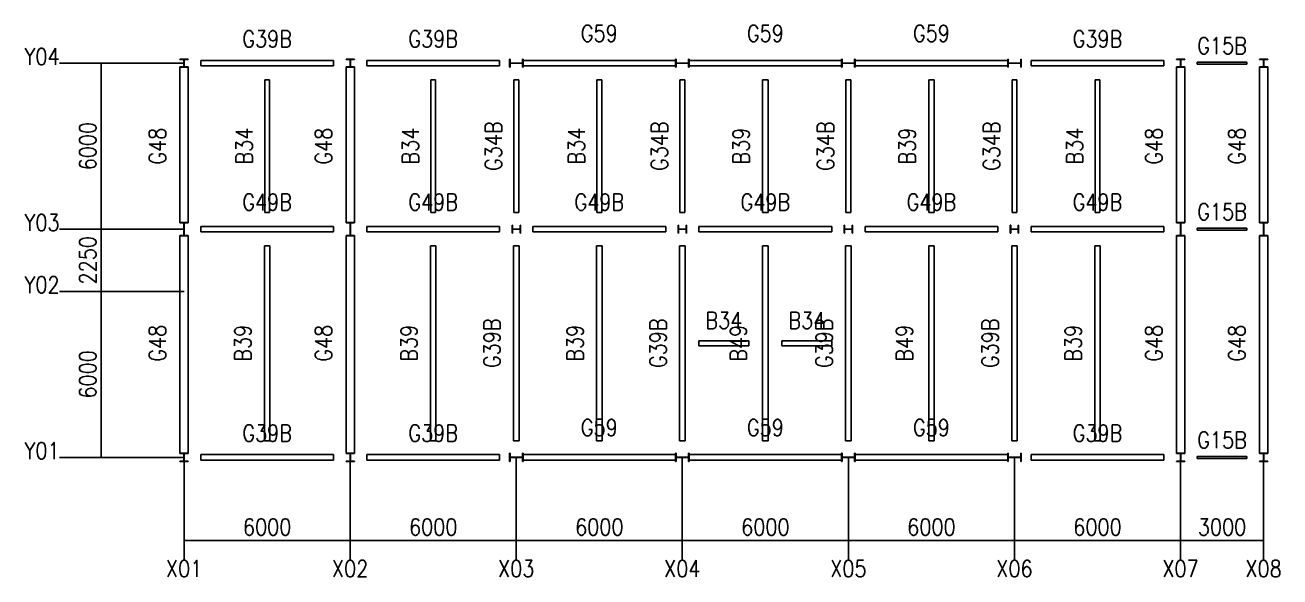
# Model space of a CAD drawing. Extents: x -230746 to 324000, y -671400 to 84185.
# Drawn here: x -230746 to -185410, y -162151 to -142205 of the extents above; entities that cross this region are included whole.
import ezdxf
from ezdxf.enums import TextEntityAlignment as Align

# ---------------------------------------------------------------- set-up
doc = ezdxf.new("R2010")
doc.units = 0
doc.header["$MEASUREMENT"] = 0
for name, color, linetype in [('_1-7_GRID', 7, 'CONTINUOUS'), ('_1-8_DIM', 7, 'CONTINUOUS'), ('_4-6_CS-M', 7, 'CONTINUOUS'), ('_5-6_GS-M', 7, 'CONTINUOUS'), ('_5-A_G-TX', 7, 'CONTINUOUS'), ('_7-6_BS-M', 7, 'CONTINUOUS'), ('_7-A_B-TX', 7, 'CONTINUOUS')]:
    doc.layers.add(name, color=color, linetype=linetype)
doc.styles.add('DRACAD', font='txt', dxfattribs={"width": 0.85, "bigfont": 'extfont2'})

msp = doc.modelspace()

# ---------------------------------------------------------------- linework, layer by layer
at = {"layer": '_1-7_GRID'}
for p, q in [((-228000.00001, -157830.56301), (-228000.00001, -143580.56301)), ((-228000.00001, -143580.56301), (-225000.00001, -143580.56301)), ((-228000.00001, -149580.56301), (-225000.00001, -149580.56301)), ((-228000.00001, -151830.56301), (-225000.00001, -151830.56301)), ((-225000.00001, -157830.56301), (-228000.00001, -157830.56301)), ((-225000.00001, -157830.56301), (-225000.00001, -160830.56301)), ((-219000.00001, -160830.56301), (-219000.00001, -157830.56301)), ((-213000.00001, -160830.56301), (-213000.00001, -157830.56301)), ((-207000.00001, -160830.56301), (-207000.00001, -157830.56301)), ((-201000.00001, -160830.56301), (-201000.00001, -157830.56301)), ((-195000.00001, -160830.56301), (-195000.00001, -157830.56301)), ((-189000.00001, -160830.56301), (-189000.00001, -157830.56301)), ((-186000.00001, -160830.56301), (-186000.00001, -157830.56301)), ((-225000.00001, -160830.56301), (-186000.00001, -160830.56301))]:
    msp.add_line(p, q, dxfattribs=at)
at = {"layer": '_1-8_DIM'}
for p, q in [((-225000.00001, -143580.56301), (-229500.00001, -143580.56301)), ((-225000.00001, -149580.56301), (-229500.00001, -149580.56301)), ((-225000.00001, -151830.56301), (-229500.00001, -151830.56301)), ((-225000.00001, -157830.56301), (-229500.00001, -157830.56301)), ((-225000.00001, -157830.56301), (-225000.00001, -161550.56301)), ((-219000.00001, -157830.56301), (-219000.00001, -161550.56301)), ((-213000.00001, -157830.56301), (-213000.00001, -161550.56301)), ((-207000.00001, -157830.56301), (-207000.00001, -161550.56301)), ((-201000.00001, -157830.56301), (-201000.00001, -161550.56301)), ((-195000.00001, -157830.56301), (-195000.00001, -161550.56301)), ((-189000.00001, -157830.56301), (-189000.00001, -161550.56301)), ((-186000.00001, -157830.56301), (-186000.00001, -161550.56301))]:
    msp.add_line(p, q, dxfattribs=at)
at = {"layer": '_4-6_CS-M'}
for p, q in [((-224850.00001, -143430.56301), (-225150.00001, -143430.56301)), ((-225150.00001, -143430.56301), (-225150.00001, -143445.56301)), ((-225150.00001, -143445.56301), (-225018.00001, -143445.56301)), ((-225018.00001, -143445.56301), (-225011.50001, -143447.30468)), ((-225011.50001, -143713.82134), (-225018.00001, -143715.56301)), ((-225011.50001, -143447.30468), (-225006.74168, -143452.06301)), ((-225006.74168, -143709.06301), (-225011.50001, -143713.82134)), ((-225006.74168, -143452.06301), (-225005.00001, -143458.56301)), ((-225005.00001, -143702.56301), (-225006.74168, -143709.06301)), ((-225005.00001, -143458.56301), (-225005.00001, -143702.56301)), ((-224995.00001, -143458.56301), (-224993.25834, -143452.06301)), ((-224995.00001, -143702.56301), (-224995.00001, -143458.56301)), ((-224993.25834, -143709.06301), (-224995.00001, -143702.56301)), ((-224993.25834, -143452.06301), (-224988.50001, -143447.30468)), ((-224988.50001, -143713.82134), (-224993.25834, -143709.06301)), ((-224988.50001, -143447.30468), (-224982.00001, -143445.56301)), ((-224982.00001, -143715.56301), (-224988.50001, -143713.82134)), ((-224982.00001, -143445.56301), (-224850.00001, -143445.56301)), ((-224850.00001, -143445.56301), (-224850.00001, -143430.56301)), ((-218850.00001, -143430.56301), (-219150.00001, -143430.56301)), ((-219150.00001, -143430.56301), (-219150.00001, -143445.56301)), ((-219150.00001, -143445.56301), (-219018.00001, -143445.56301)), ((-219018.00001, -143445.56301), (-219011.50001, -143447.30468)), ((-219011.50001, -143713.82134), (-219018.00001, -143715.56301)), ((-219011.50001, -143447.30468), (-219006.74168, -143452.06301)), ((-219006.74168, -143709.06301), (-219011.50001, -143713.82134)), ((-219006.74168, -143452.06301), (-219005.00001, -143458.56301)), ((-219005.00001, -143702.56301), (-219006.74168, -143709.06301)), ((-219005.00001, -143458.56301), (-219005.00001, -143702.56301)), ((-218995.00001, -143458.56301), (-218993.25834, -143452.06301)), ((-218995.00001, -143702.56301), (-218995.00001, -143458.56301)), ((-218993.25834, -143709.06301), (-218995.00001, -143702.56301)), ((-218993.25834, -143452.06301), (-218988.50001, -143447.30468)), ((-218988.50001, -143713.82134), (-218993.25834, -143709.06301)), ((-218988.50001, -143447.30468), (-218982.00001, -143445.56301)), ((-218982.00001, -143715.56301), (-218988.50001, -143713.82134)), ((-218982.00001, -143445.56301), (-218850.00001, -143445.56301)), ((-218850.00001, -143445.56301), (-218850.00001, -143430.56301)), ((-213226.00001, -143430.56301), (-213244.00001, -143430.56301)), ((-213244.00001, -143430.56301), (-213244.00001, -143730.56301)), ((-213226.00001, -143562.06301), (-213226.00001, -143430.56301)), ((-213224.25834, -143568.56301), (-213226.00001, -143562.06301)), ((-213226.00001, -143599.06301), (-213224.25834, -143592.56301)), ((-213226.00001, -143730.56301), (-213226.00001, -143599.06301)), ((-213219.50001, -143573.32134), (-213224.25834, -143568.56301)), ((-213224.25834, -143592.56301), (-213219.50001, -143587.80468)), ((-213213.00001, -143575.06301), (-213219.50001, -143573.32134)), ((-213219.50001, -143587.80468), (-213213.00001, -143586.06301)), ((-212787.00001, -143575.06301), (-213213.00001, -143575.06301)), ((-213213.00001, -143586.06301), (-212787.00001, -143586.06301)), ((-212780.50001, -143573.32134), (-212787.00001, -143575.06301)), ((-212787.00001, -143586.06301), (-212780.50001, -143587.80468)), ((-212775.74168, -143568.56301), (-212780.50001, -143573.32134)), ((-212780.50001, -143587.80468), (-212775.74168, -143592.56301)), ((-212774.00001, -143562.06301), (-212775.74168, -143568.56301)), ((-212775.74168, -143592.56301), (-212774.00001, -143599.06301)), ((-212756.00001, -143430.56301), (-212774.00001, -143430.56301)), ((-212774.00001, -143430.56301), (-212774.00001, -143562.06301)), ((-212774.00001, -143599.06301), (-212774.00001, -143730.56301)), ((-212756.00001, -143730.56301), (-212756.00001, -143430.56301)), ((-207226.00001, -143430.56301), (-207244.00001, -143430.56301)), ((-207244.00001, -143430.56301), (-207244.00001, -143730.56301)), ((-207226.00001, -143562.06301), (-207226.00001, -143430.56301)), ((-207224.25834, -143568.56301), (-207226.00001, -143562.06301)), ((-207226.00001, -143599.06301), (-207224.25834, -143592.56301)), ((-207226.00001, -143730.56301), (-207226.00001, -143599.06301)), ((-207219.50001, -143573.32134), (-207224.25834, -143568.56301)), ((-207224.25834, -143592.56301), (-207219.50001, -143587.80468)), ((-207213.00001, -143575.06301), (-207219.50001, -143573.32134)), ((-207219.50001, -143587.80468), (-207213.00001, -143586.06301)), ((-206787.00001, -143575.06301), (-207213.00001, -143575.06301)), ((-207213.00001, -143586.06301), (-206787.00001, -143586.06301)), ((-206780.50001, -143573.32134), (-206787.00001, -143575.06301)), ((-206787.00001, -143586.06301), (-206780.50001, -143587.80468)), ((-206775.74168, -143568.56301), (-206780.50001, -143573.32134)), ((-206780.50001, -143587.80468), (-206775.74168, -143592.56301)), ((-206774.00001, -143562.06301), (-206775.74168, -143568.56301)), ((-206775.74168, -143592.56301), (-206774.00001, -143599.06301)), ((-206756.00001, -143430.56301), (-206774.00001, -143430.56301)), ((-206774.00001, -143430.56301), (-206774.00001, -143562.06301)), ((-206774.00001, -143599.06301), (-206774.00001, -143730.56301)), ((-206756.00001, -143730.56301), (-206756.00001, -143430.56301)), ((-201226.00001, -143430.56301), (-201244.00001, -143430.56301)), ((-201244.00001, -143430.56301), (-201244.00001, -143730.56301)), ((-201226.00001, -143562.06301), (-201226.00001, -143430.56301)), ((-201224.25834, -143568.56301), (-201226.00001, -143562.06301)), ((-201226.00001, -143599.06301), (-201224.25834, -143592.56301)), ((-201226.00001, -143730.56301), (-201226.00001, -143599.06301)), ((-201219.50001, -143573.32134), (-201224.25834, -143568.56301)), ((-201224.25834, -143592.56301), (-201219.50001, -143587.80468)), ((-201213.00001, -143575.06301), (-201219.50001, -143573.32134)), ((-201219.50001, -143587.80468), (-201213.00001, -143586.06301)), ((-200787.00001, -143575.06301), (-201213.00001, -143575.06301)), ((-201213.00001, -143586.06301), (-200787.00001, -143586.06301)), ((-200780.50001, -143573.32134), (-200787.00001, -143575.06301)), ((-200787.00001, -143586.06301), (-200780.50001, -143587.80468)), ((-200775.74168, -143568.56301), (-200780.50001, -143573.32134)), ((-200780.50001, -143587.80468), (-200775.74168, -143592.56301)), ((-200774.00001, -143562.06301), (-200775.74168, -143568.56301)), ((-200775.74168, -143592.56301), (-200774.00001, -143599.06301)), ((-200756.00001, -143430.56301), (-200774.00001, -143430.56301)), ((-200774.00001, -143430.56301), (-200774.00001, -143562.06301)), ((-200774.00001, -143599.06301), (-200774.00001, -143730.56301)), ((-200756.00001, -143730.56301), (-200756.00001, -143430.56301)), ((-195226.00001, -143430.56301), (-195244.00001, -143430.56301)), ((-195244.00001, -143430.56301), (-195244.00001, -143730.56301)), ((-195226.00001, -143562.06301), (-195226.00001, -143430.56301)), ((-195224.25834, -143568.56301), (-195226.00001, -143562.06301)), ((-195226.00001, -143599.06301), (-195224.25834, -143592.56301)), ((-195226.00001, -143730.56301), (-195226.00001, -143599.06301)), ((-195219.50001, -143573.32134), (-195224.25834, -143568.56301)), ((-195224.25834, -143592.56301), (-195219.50001, -143587.80468)), ((-195213.00001, -143575.06301), (-195219.50001, -143573.32134)), ((-195219.50001, -143587.80468), (-195213.00001, -143586.06301)), ((-194787.00001, -143575.06301), (-195213.00001, -143575.06301)), ((-195213.00001, -143586.06301), (-194787.00001, -143586.06301)), ((-194780.50001, -143573.32134), (-194787.00001, -143575.06301)), ((-194787.00001, -143586.06301), (-194780.50001, -143587.80468)), ((-194775.74168, -143568.56301), (-194780.50001, -143573.32134)), ((-194780.50001, -143587.80468), (-194775.74168, -143592.56301)), ((-194774.00001, -143562.06301), (-194775.74168, -143568.56301)), ((-194775.74168, -143592.56301), (-194774.00001, -143599.06301)), ((-194756.00001, -143430.56301), (-194774.00001, -143430.56301)), ((-194774.00001, -143430.56301), (-194774.00001, -143562.06301)), ((-194774.00001, -143599.06301), (-194774.00001, -143730.56301)), ((-194756.00001, -143730.56301), (-194756.00001, -143430.56301)), ((-188850.00001, -143430.56301), (-189150.00001, -143430.56301)), ((-189150.00001, -143430.56301), (-189150.00001, -143445.56301)), ((-189150.00001, -143445.56301), (-189018.00001, -143445.56301)), ((-189018.00001, -143445.56301), (-189011.50001, -143447.30468)), ((-189011.50001, -143713.82134), (-189018.00001, -143715.56301)), ((-189011.50001, -143447.30468), (-189006.74168, -143452.06301)), ((-189006.74168, -143709.06301), (-189011.50001, -143713.82134)), ((-189006.74168, -143452.06301), (-189005.00001, -143458.56301)), ((-189005.00001, -143702.56301), (-189006.74168, -143709.06301)), ((-189005.00001, -143458.56301), (-189005.00001, -143702.56301)), ((-188995.00001, -143458.56301), (-188993.25834, -143452.06301)), ((-188995.00001, -143702.56301), (-188995.00001, -143458.56301)), ((-188993.25834, -143709.06301), (-188995.00001, -143702.56301)), ((-188993.25834, -143452.06301), (-188988.50001, -143447.30468)), ((-188988.50001, -143713.82134), (-188993.25834, -143709.06301)), ((-188988.50001, -143447.30468), (-188982.00001, -143445.56301)), ((-188982.00001, -143715.56301), (-188988.50001, -143713.82134)), ((-188982.00001, -143445.56301), (-188850.00001, -143445.56301)), ((-188850.00001, -143445.56301), (-188850.00001, -143430.56301)), ((-185850.00001, -143430.56301), (-186150.00001, -143430.56301)), ((-186150.00001, -143430.56301), (-186150.00001, -143445.56301)), ((-186150.00001, -143445.56301), (-186018.00001, -143445.56301)), ((-186018.00001, -143445.56301), (-186011.50001, -143447.30468)), ((-186011.50001, -143713.82134), (-186018.00001, -143715.56301)), ((-186011.50001, -143447.30468), (-186006.74168, -143452.06301)), ((-186006.74168, -143709.06301), (-186011.50001, -143713.82134)), ((-186006.74168, -143452.06301), (-186005.00001, -143458.56301)), ((-186005.00001, -143702.56301), (-186006.74168, -143709.06301)), ((-186005.00001, -143458.56301), (-186005.00001, -143702.56301)), ((-185995.00001, -143458.56301), (-185993.25834, -143452.06301)), ((-185995.00001, -143702.56301), (-185995.00001, -143458.56301)), ((-185993.25834, -143709.06301), (-185995.00001, -143702.56301)), ((-185993.25834, -143452.06301), (-185988.50001, -143447.30468)), ((-185988.50001, -143713.82134), (-185993.25834, -143709.06301)), ((-185988.50001, -143447.30468), (-185982.00001, -143445.56301)), ((-185982.00001, -143715.56301), (-185988.50001, -143713.82134)), ((-185982.00001, -143445.56301), (-185850.00001, -143445.56301)), ((-185850.00001, -143445.56301), (-185850.00001, -143430.56301)), ((-225018.00001, -143715.56301), (-225150.00001, -143715.56301)), ((-225150.00001, -143715.56301), (-225150.00001, -143730.56301)), ((-225150.00001, -143730.56301), (-224850.00001, -143730.56301)), ((-224850.00001, -143715.56301), (-224982.00001, -143715.56301)), ((-224850.00001, -143730.56301), (-224850.00001, -143715.56301)), ((-219018.00001, -143715.56301), (-219150.00001, -143715.56301)), ((-219150.00001, -143715.56301), (-219150.00001, -143730.56301)), ((-219150.00001, -143730.56301), (-218850.00001, -143730.56301)), ((-218850.00001, -143715.56301), (-218982.00001, -143715.56301)), ((-218850.00001, -143730.56301), (-218850.00001, -143715.56301)), ((-213244.00001, -143730.56301), (-213226.00001, -143730.56301)), ((-212774.00001, -143730.56301), (-212756.00001, -143730.56301)), ((-207244.00001, -143730.56301), (-207226.00001, -143730.56301)), ((-206774.00001, -143730.56301), (-206756.00001, -143730.56301)), ((-201244.00001, -143730.56301), (-201226.00001, -143730.56301)), ((-200774.00001, -143730.56301), (-200756.00001, -143730.56301)), ((-195244.00001, -143730.56301), (-195226.00001, -143730.56301)), ((-194774.00001, -143730.56301), (-194756.00001, -143730.56301)), ((-189018.00001, -143715.56301), (-189150.00001, -143715.56301)), ((-189150.00001, -143715.56301), (-189150.00001, -143730.56301)), ((-189150.00001, -143730.56301), (-188850.00001, -143730.56301)), ((-188850.00001, -143715.56301), (-188982.00001, -143715.56301)), ((-188850.00001, -143730.56301), (-188850.00001, -143715.56301)), ((-186018.00001, -143715.56301), (-186150.00001, -143715.56301)), ((-186150.00001, -143715.56301), (-186150.00001, -143730.56301)), ((-186150.00001, -143730.56301), (-185850.00001, -143730.56301)), ((-185850.00001, -143715.56301), (-185982.00001, -143715.56301)), ((-185850.00001, -143730.56301), (-185850.00001, -143715.56301)), ((-224850.00001, -149336.56301), (-225150.00001, -149336.56301)), ((-225150.00001, -149336.56301), (-225150.00001, -149354.56301)), ((-225150.00001, -149354.56301), (-225018.50001, -149354.56301)), ((-225018.50001, -149354.56301), (-225012.00001, -149356.30468)), ((-225012.00001, -149356.30468), (-225007.24168, -149361.06301)), ((-225007.24168, -149361.06301), (-225005.50001, -149367.56301)), ((-225005.50001, -149367.56301), (-225005.50001, -149793.56301)), ((-224994.50001, -149367.56301), (-224992.75834, -149361.06301)), ((-224994.50001, -149793.56301), (-224994.50001, -149367.56301)), ((-224992.75834, -149361.06301), (-224988.00001, -149356.30468)), ((-224988.00001, -149356.30468), (-224981.50001, -149354.56301)), ((-224981.50001, -149354.56301), (-224850.00001, -149354.56301)), ((-224850.00001, -149354.56301), (-224850.00001, -149336.56301)), ((-218850.00001, -149336.56301), (-219150.00001, -149336.56301)), ((-219150.00001, -149336.56301), (-219150.00001, -149354.56301)), ((-219150.00001, -149354.56301), (-219018.50001, -149354.56301)), ((-219018.50001, -149354.56301), (-219012.00001, -149356.30468)), ((-219012.00001, -149356.30468), (-219007.24168, -149361.06301)), ((-219007.24168, -149361.06301), (-219005.50001, -149367.56301)), ((-219005.50001, -149367.56301), (-219005.50001, -149793.56301)), ((-218994.50001, -149367.56301), (-218992.75834, -149361.06301)), ((-218994.50001, -149793.56301), (-218994.50001, -149367.56301)), ((-218992.75834, -149361.06301), (-218988.00001, -149356.30468)), ((-218988.00001, -149356.30468), (-218981.50001, -149354.56301)), ((-218981.50001, -149354.56301), (-218850.00001, -149354.56301)), ((-218850.00001, -149354.56301), (-218850.00001, -149336.56301)), ((-213135.00001, -149430.56301), (-213150.00001, -149430.56301)), ((-213150.00001, -149430.56301), (-213150.00001, -149730.56301)), ((-213135.00001, -149562.56301), (-213135.00001, -149430.56301)), ((-213133.25834, -149569.06301), (-213135.00001, -149562.56301)), ((-213135.00001, -149598.56301), (-213133.25834, -149592.06301)), ((-213135.00001, -149730.56301), (-213135.00001, -149598.56301)), ((-213128.50001, -149573.82134), (-213133.25834, -149569.06301)), ((-213133.25834, -149592.06301), (-213128.50001, -149587.30468)), ((-213122.00001, -149575.56301), (-213128.50001, -149573.82134)), ((-213128.50001, -149587.30468), (-213122.00001, -149585.56301)), ((-212878.00001, -149575.56301), (-213122.00001, -149575.56301)), ((-213122.00001, -149585.56301), (-212878.00001, -149585.56301)), ((-212871.50001, -149573.82134), (-212878.00001, -149575.56301)), ((-212878.00001, -149585.56301), (-212871.50001, -149587.30468)), ((-212866.74168, -149569.06301), (-212871.50001, -149573.82134)), ((-212871.50001, -149587.30468), (-212866.74168, -149592.06301)), ((-212865.00001, -149562.56301), (-212866.74168, -149569.06301)), ((-212866.74168, -149592.06301), (-212865.00001, -149598.56301)), ((-212850.00001, -149430.56301), (-212865.00001, -149430.56301)), ((-212865.00001, -149430.56301), (-212865.00001, -149562.56301)), ((-212865.00001, -149598.56301), (-212865.00001, -149730.56301)), ((-212850.00001, -149730.56301), (-212850.00001, -149430.56301)), ((-207135.00001, -149430.56301), (-207150.00001, -149430.56301)), ((-207150.00001, -149430.56301), (-207150.00001, -149730.56301)), ((-207135.00001, -149562.56301), (-207135.00001, -149430.56301)), ((-207133.25834, -149569.06301), (-207135.00001, -149562.56301)), ((-207135.00001, -149598.56301), (-207133.25834, -149592.06301)), ((-207135.00001, -149730.56301), (-207135.00001, -149598.56301)), ((-207128.50001, -149573.82134), (-207133.25834, -149569.06301)), ((-207133.25834, -149592.06301), (-207128.50001, -149587.30468)), ((-207122.00001, -149575.56301), (-207128.50001, -149573.82134)), ((-207128.50001, -149587.30468), (-207122.00001, -149585.56301)), ((-206878.00001, -149575.56301), (-207122.00001, -149575.56301)), ((-207122.00001, -149585.56301), (-206878.00001, -149585.56301)), ((-206871.50001, -149573.82134), (-206878.00001, -149575.56301)), ((-206878.00001, -149585.56301), (-206871.50001, -149587.30468)), ((-206866.74168, -149569.06301), (-206871.50001, -149573.82134)), ((-206871.50001, -149587.30468), (-206866.74168, -149592.06301)), ((-206865.00001, -149562.56301), (-206866.74168, -149569.06301)), ((-206866.74168, -149592.06301), (-206865.00001, -149598.56301)), ((-206850.00001, -149430.56301), (-206865.00001, -149430.56301)), ((-206865.00001, -149430.56301), (-206865.00001, -149562.56301)), ((-206865.00001, -149598.56301), (-206865.00001, -149730.56301)), ((-206850.00001, -149730.56301), (-206850.00001, -149430.56301)), ((-201135.00001, -149430.56301), (-201150.00001, -149430.56301)), ((-201150.00001, -149430.56301), (-201150.00001, -149730.56301)), ((-201135.00001, -149562.56301), (-201135.00001, -149430.56301)), ((-201133.25834, -149569.06301), (-201135.00001, -149562.56301)), ((-201135.00001, -149598.56301), (-201133.25834, -149592.06301)), ((-201135.00001, -149730.56301), (-201135.00001, -149598.56301)), ((-201128.50001, -149573.82134), (-201133.25834, -149569.06301)), ((-201133.25834, -149592.06301), (-201128.50001, -149587.30468)), ((-201122.00001, -149575.56301), (-201128.50001, -149573.82134)), ((-201128.50001, -149587.30468), (-201122.00001, -149585.56301)), ((-200878.00001, -149575.56301), (-201122.00001, -149575.56301)), ((-201122.00001, -149585.56301), (-200878.00001, -149585.56301)), ((-200871.50001, -149573.82134), (-200878.00001, -149575.56301)), ((-200878.00001, -149585.56301), (-200871.50001, -149587.30468)), ((-200866.74168, -149569.06301), (-200871.50001, -149573.82134)), ((-200871.50001, -149587.30468), (-200866.74168, -149592.06301)), ((-200865.00001, -149562.56301), (-200866.74168, -149569.06301)), ((-200866.74168, -149592.06301), (-200865.00001, -149598.56301)), ((-200850.00001, -149430.56301), (-200865.00001, -149430.56301)), ((-200865.00001, -149430.56301), (-200865.00001, -149562.56301)), ((-200865.00001, -149598.56301), (-200865.00001, -149730.56301)), ((-200850.00001, -149730.56301), (-200850.00001, -149430.56301)), ((-195135.00001, -149430.56301), (-195150.00001, -149430.56301)), ((-195150.00001, -149430.56301), (-195150.00001, -149730.56301)), ((-195135.00001, -149562.56301), (-195135.00001, -149430.56301)), ((-195133.25834, -149569.06301), (-195135.00001, -149562.56301)), ((-195135.00001, -149598.56301), (-195133.25834, -149592.06301)), ((-195135.00001, -149730.56301), (-195135.00001, -149598.56301)), ((-195128.50001, -149573.82134), (-195133.25834, -149569.06301)), ((-195133.25834, -149592.06301), (-195128.50001, -149587.30468)), ((-195122.00001, -149575.56301), (-195128.50001, -149573.82134)), ((-195128.50001, -149587.30468), (-195122.00001, -149585.56301)), ((-194878.00001, -149575.56301), (-195122.00001, -149575.56301)), ((-195122.00001, -149585.56301), (-194878.00001, -149585.56301)), ((-194871.50001, -149573.82134), (-194878.00001, -149575.56301)), ((-194878.00001, -149585.56301), (-194871.50001, -149587.30468)), ((-194866.74168, -149569.06301), (-194871.50001, -149573.82134)), ((-194871.50001, -149587.30468), (-194866.74168, -149592.06301)), ((-194865.00001, -149562.56301), (-194866.74168, -149569.06301)), ((-194866.74168, -149592.06301), (-194865.00001, -149598.56301)), ((-194850.00001, -149430.56301), (-194865.00001, -149430.56301)), ((-194865.00001, -149430.56301), (-194865.00001, -149562.56301)), ((-194865.00001, -149598.56301), (-194865.00001, -149730.56301)), ((-194850.00001, -149730.56301), (-194850.00001, -149430.56301)), ((-188850.00001, -149336.56301), (-189150.00001, -149336.56301)), ((-189150.00001, -149336.56301), (-189150.00001, -149354.56301)), ((-189150.00001, -149354.56301), (-189018.50001, -149354.56301)), ((-189018.50001, -149354.56301), (-189012.00001, -149356.30468)), ((-189012.00001, -149356.30468), (-189007.24168, -149361.06301)), ((-189007.24168, -149361.06301), (-189005.50001, -149367.56301)), ((-189005.50001, -149367.56301), (-189005.50001, -149793.56301)), ((-188994.50001, -149367.56301), (-188992.75834, -149361.06301)), ((-188994.50001, -149793.56301), (-188994.50001, -149367.56301)), ((-188992.75834, -149361.06301), (-188988.00001, -149356.30468)), ((-188988.00001, -149356.30468), (-188981.50001, -149354.56301)), ((-188981.50001, -149354.56301), (-188850.00001, -149354.56301)), ((-188850.00001, -149354.56301), (-188850.00001, -149336.56301)), ((-185850.00001, -149336.56301), (-186150.00001, -149336.56301)), ((-186150.00001, -149336.56301), (-186150.00001, -149354.56301)), ((-186150.00001, -149354.56301), (-186018.50001, -149354.56301)), ((-186018.50001, -149354.56301), (-186012.00001, -149356.30468)), ((-186012.00001, -149356.30468), (-186007.24168, -149361.06301)), ((-186007.24168, -149361.06301), (-186005.50001, -149367.56301)), ((-186005.50001, -149367.56301), (-186005.50001, -149793.56301)), ((-185994.50001, -149367.56301), (-185992.75834, -149361.06301)), ((-185994.50001, -149793.56301), (-185994.50001, -149367.56301)), ((-185992.75834, -149361.06301), (-185988.00001, -149356.30468)), ((-185988.00001, -149356.30468), (-185981.50001, -149354.56301)), ((-185981.50001, -149354.56301), (-185850.00001, -149354.56301)), ((-185850.00001, -149354.56301), (-185850.00001, -149336.56301)), ((-225018.50001, -149806.56301), (-225150.00001, -149806.56301)), ((-225150.00001, -149806.56301), (-225150.00001, -149824.56301)), ((-225150.00001, -149824.56301), (-224850.00001, -149824.56301)), ((-225012.00001, -149804.82134), (-225018.50001, -149806.56301)), ((-225007.24168, -149800.06301), (-225012.00001, -149804.82134)), ((-225005.50001, -149793.56301), (-225007.24168, -149800.06301)), ((-224992.75834, -149800.06301), (-224994.50001, -149793.56301)), ((-224988.00001, -149804.82134), (-224992.75834, -149800.06301)), ((-224981.50001, -149806.56301), (-224988.00001, -149804.82134)), ((-224850.00001, -149806.56301), (-224981.50001, -149806.56301)), ((-224850.00001, -149824.56301), (-224850.00001, -149806.56301)), ((-219018.50001, -149806.56301), (-219150.00001, -149806.56301)), ((-219150.00001, -149806.56301), (-219150.00001, -149824.56301)), ((-219150.00001, -149824.56301), (-218850.00001, -149824.56301)), ((-219012.00001, -149804.82134), (-219018.50001, -149806.56301)), ((-219007.24168, -149800.06301), (-219012.00001, -149804.82134)), ((-219005.50001, -149793.56301), (-219007.24168, -149800.06301)), ((-218992.75834, -149800.06301), (-218994.50001, -149793.56301)), ((-218988.00001, -149804.82134), (-218992.75834, -149800.06301)), ((-218981.50001, -149806.56301), (-218988.00001, -149804.82134)), ((-218850.00001, -149806.56301), (-218981.50001, -149806.56301)), ((-218850.00001, -149824.56301), (-218850.00001, -149806.56301)), ((-213150.00001, -149730.56301), (-213135.00001, -149730.56301)), ((-212865.00001, -149730.56301), (-212850.00001, -149730.56301)), ((-207150.00001, -149730.56301), (-207135.00001, -149730.56301)), ((-206865.00001, -149730.56301), (-206850.00001, -149730.56301)), ((-201150.00001, -149730.56301), (-201135.00001, -149730.56301)), ((-200865.00001, -149730.56301), (-200850.00001, -149730.56301)), ((-195150.00001, -149730.56301), (-195135.00001, -149730.56301)), ((-194865.00001, -149730.56301), (-194850.00001, -149730.56301)), ((-189018.50001, -149806.56301), (-189150.00001, -149806.56301)), ((-189150.00001, -149806.56301), (-189150.00001, -149824.56301)), ((-189150.00001, -149824.56301), (-188850.00001, -149824.56301)), ((-189012.00001, -149804.82134), (-189018.50001, -149806.56301)), ((-189007.24168, -149800.06301), (-189012.00001, -149804.82134)), ((-189005.50001, -149793.56301), (-189007.24168, -149800.06301)), ((-188992.75834, -149800.06301), (-188994.50001, -149793.56301)), ((-188988.00001, -149804.82134), (-188992.75834, -149800.06301)), ((-188981.50001, -149806.56301), (-188988.00001, -149804.82134)), ((-188850.00001, -149806.56301), (-188981.50001, -149806.56301)), ((-188850.00001, -149824.56301), (-188850.00001, -149806.56301)), ((-186018.50001, -149806.56301), (-186150.00001, -149806.56301)), ((-186150.00001, -149806.56301), (-186150.00001, -149824.56301)), ((-186150.00001, -149824.56301), (-185850.00001, -149824.56301)), ((-186012.00001, -149804.82134), (-186018.50001, -149806.56301)), ((-186007.24168, -149800.06301), (-186012.00001, -149804.82134)), ((-186005.50001, -149793.56301), (-186007.24168, -149800.06301)), ((-185992.75834, -149800.06301), (-185994.50001, -149793.56301)), ((-185988.00001, -149804.82134), (-185992.75834, -149800.06301)), ((-185981.50001, -149806.56301), (-185988.00001, -149804.82134)), ((-185850.00001, -149806.56301), (-185981.50001, -149806.56301)), ((-185850.00001, -149824.56301), (-185850.00001, -149806.56301)), ((-224850.00001, -157680.56301), (-225150.00001, -157680.56301)), ((-225150.00001, -157680.56301), (-225150.00001, -157695.56301)), ((-225150.00001, -157695.56301), (-225018.00001, -157695.56301)), ((-225018.00001, -157695.56301), (-225011.50001, -157697.30468)), ((-225011.50001, -157697.30468), (-225006.74168, -157702.06301)), ((-225006.74168, -157702.06301), (-225005.00001, -157708.56301)), ((-225005.00001, -157708.56301), (-225005.00001, -157952.56301)), ((-224995.00001, -157708.56301), (-224993.25834, -157702.06301)), ((-224995.00001, -157952.56301), (-224995.00001, -157708.56301)), ((-224993.25834, -157702.06301), (-224988.50001, -157697.30468)), ((-224988.50001, -157697.30468), (-224982.00001, -157695.56301)), ((-224982.00001, -157695.56301), (-224850.00001, -157695.56301)), ((-224850.00001, -157695.56301), (-224850.00001, -157680.56301)), ((-218850.00001, -157680.56301), (-219150.00001, -157680.56301)), ((-219150.00001, -157680.56301), (-219150.00001, -157695.56301)), ((-219150.00001, -157695.56301), (-219018.00001, -157695.56301)), ((-219018.00001, -157695.56301), (-219011.50001, -157697.30468)), ((-219011.50001, -157697.30468), (-219006.74168, -157702.06301)), ((-219006.74168, -157702.06301), (-219005.00001, -157708.56301)), ((-219005.00001, -157708.56301), (-219005.00001, -157952.56301)), ((-218995.00001, -157708.56301), (-218993.25834, -157702.06301)), ((-218995.00001, -157952.56301), (-218995.00001, -157708.56301)), ((-218993.25834, -157702.06301), (-218988.50001, -157697.30468)), ((-218988.50001, -157697.30468), (-218982.00001, -157695.56301)), ((-218982.00001, -157695.56301), (-218850.00001, -157695.56301)), ((-218850.00001, -157695.56301), (-218850.00001, -157680.56301)), ((-213226.00001, -157680.56301), (-213244.00001, -157680.56301)), ((-213244.00001, -157680.56301), (-213244.00001, -157980.56301)), ((-213226.00001, -157812.06301), (-213226.00001, -157680.56301)), ((-212756.00001, -157680.56301), (-212774.00001, -157680.56301)), ((-212774.00001, -157680.56301), (-212774.00001, -157812.06301)), ((-212756.00001, -157980.56301), (-212756.00001, -157680.56301)), ((-207226.00001, -157680.56301), (-207244.00001, -157680.56301)), ((-207244.00001, -157680.56301), (-207244.00001, -157980.56301)), ((-207226.00001, -157812.06301), (-207226.00001, -157680.56301)), ((-206756.00001, -157680.56301), (-206774.00001, -157680.56301)), ((-206774.00001, -157680.56301), (-206774.00001, -157812.06301)), ((-206756.00001, -157980.56301), (-206756.00001, -157680.56301)), ((-201226.00001, -157680.56301), (-201244.00001, -157680.56301)), ((-201244.00001, -157680.56301), (-201244.00001, -157980.56301)), ((-201226.00001, -157812.06301), (-201226.00001, -157680.56301)), ((-200756.00001, -157680.56301), (-200774.00001, -157680.56301)), ((-200774.00001, -157680.56301), (-200774.00001, -157812.06301)), ((-200756.00001, -157980.56301), (-200756.00001, -157680.56301)), ((-195226.00001, -157680.56301), (-195244.00001, -157680.56301)), ((-195244.00001, -157680.56301), (-195244.00001, -157980.56301)), ((-195226.00001, -157812.06301), (-195226.00001, -157680.56301)), ((-194756.00001, -157680.56301), (-194774.00001, -157680.56301)), ((-194774.00001, -157680.56301), (-194774.00001, -157812.06301)), ((-194756.00001, -157980.56301), (-194756.00001, -157680.56301)), ((-188850.00001, -157680.56301), (-189150.00001, -157680.56301)), ((-189150.00001, -157680.56301), (-189150.00001, -157695.56301)), ((-189150.00001, -157695.56301), (-189018.00001, -157695.56301)), ((-189018.00001, -157695.56301), (-189011.50001, -157697.30468)), ((-189011.50001, -157697.30468), (-189006.74168, -157702.06301)), ((-189006.74168, -157702.06301), (-189005.00001, -157708.56301)), ((-189005.00001, -157708.56301), (-189005.00001, -157952.56301)), ((-188995.00001, -157708.56301), (-188993.25834, -157702.06301)), ((-188995.00001, -157952.56301), (-188995.00001, -157708.56301)), ((-188993.25834, -157702.06301), (-188988.50001, -157697.30468)), ((-188988.50001, -157697.30468), (-188982.00001, -157695.56301)), ((-188982.00001, -157695.56301), (-188850.00001, -157695.56301)), ((-188850.00001, -157695.56301), (-188850.00001, -157680.56301)), ((-185850.00001, -157680.56301), (-186150.00001, -157680.56301)), ((-186150.00001, -157680.56301), (-186150.00001, -157695.56301)), ((-186150.00001, -157695.56301), (-186018.00001, -157695.56301)), ((-186018.00001, -157695.56301), (-186011.50001, -157697.30468)), ((-186011.50001, -157697.30468), (-186006.74168, -157702.06301)), ((-186006.74168, -157702.06301), (-186005.00001, -157708.56301)), ((-186005.00001, -157708.56301), (-186005.00001, -157952.56301)), ((-185995.00001, -157708.56301), (-185993.25834, -157702.06301)), ((-185995.00001, -157952.56301), (-185995.00001, -157708.56301)), ((-185993.25834, -157702.06301), (-185988.50001, -157697.30468)), ((-185988.50001, -157697.30468), (-185982.00001, -157695.56301)), ((-185982.00001, -157695.56301), (-185850.00001, -157695.56301)), ((-185850.00001, -157695.56301), (-185850.00001, -157680.56301)), ((-225018.00001, -157965.56301), (-225150.00001, -157965.56301)), ((-225150.00001, -157965.56301), (-225150.00001, -157980.56301)), ((-225150.00001, -157980.56301), (-224850.00001, -157980.56301)), ((-225011.50001, -157963.82134), (-225018.00001, -157965.56301)), ((-225006.74168, -157959.06301), (-225011.50001, -157963.82134)), ((-225005.00001, -157952.56301), (-225006.74168, -157959.06301)), ((-224993.25834, -157959.06301), (-224995.00001, -157952.56301)), ((-224988.50001, -157963.82134), (-224993.25834, -157959.06301)), ((-224982.00001, -157965.56301), (-224988.50001, -157963.82134)), ((-224850.00001, -157965.56301), (-224982.00001, -157965.56301)), ((-224850.00001, -157980.56301), (-224850.00001, -157965.56301)), ((-219018.00001, -157965.56301), (-219150.00001, -157965.56301)), ((-219150.00001, -157965.56301), (-219150.00001, -157980.56301)), ((-219150.00001, -157980.56301), (-218850.00001, -157980.56301)), ((-219011.50001, -157963.82134), (-219018.00001, -157965.56301)), ((-219006.74168, -157959.06301), (-219011.50001, -157963.82134)), ((-219005.00001, -157952.56301), (-219006.74168, -157959.06301)), ((-218993.25834, -157959.06301), (-218995.00001, -157952.56301)), ((-218988.50001, -157963.82134), (-218993.25834, -157959.06301)), ((-218982.00001, -157965.56301), (-218988.50001, -157963.82134)), ((-218850.00001, -157965.56301), (-218982.00001, -157965.56301)), ((-218850.00001, -157980.56301), (-218850.00001, -157965.56301)), ((-213244.00001, -157980.56301), (-213226.00001, -157980.56301)), ((-213224.25834, -157818.56301), (-213226.00001, -157812.06301)), ((-213226.00001, -157849.06301), (-213224.25834, -157842.56301)), ((-213226.00001, -157980.56301), (-213226.00001, -157849.06301)), ((-213219.50001, -157823.32134), (-213224.25834, -157818.56301)), ((-213224.25834, -157842.56301), (-213219.50001, -157837.80468)), ((-213213.00001, -157825.06301), (-213219.50001, -157823.32134)), ((-213219.50001, -157837.80468), (-213213.00001, -157836.06301)), ((-212787.00001, -157825.06301), (-213213.00001, -157825.06301)), ((-213213.00001, -157836.06301), (-212787.00001, -157836.06301)), ((-212780.50001, -157823.32134), (-212787.00001, -157825.06301)), ((-212787.00001, -157836.06301), (-212780.50001, -157837.80468)), ((-212775.74168, -157818.56301), (-212780.50001, -157823.32134)), ((-212780.50001, -157837.80468), (-212775.74168, -157842.56301)), ((-212774.00001, -157812.06301), (-212775.74168, -157818.56301)), ((-212775.74168, -157842.56301), (-212774.00001, -157849.06301)), ((-212774.00001, -157849.06301), (-212774.00001, -157980.56301)), ((-212774.00001, -157980.56301), (-212756.00001, -157980.56301)), ((-207244.00001, -157980.56301), (-207226.00001, -157980.56301)), ((-207224.25834, -157818.56301), (-207226.00001, -157812.06301)), ((-207226.00001, -157849.06301), (-207224.25834, -157842.56301)), ((-207226.00001, -157980.56301), (-207226.00001, -157849.06301)), ((-207219.50001, -157823.32134), (-207224.25834, -157818.56301)), ((-207224.25834, -157842.56301), (-207219.50001, -157837.80468)), ((-207213.00001, -157825.06301), (-207219.50001, -157823.32134)), ((-207219.50001, -157837.80468), (-207213.00001, -157836.06301)), ((-206787.00001, -157825.06301), (-207213.00001, -157825.06301)), ((-207213.00001, -157836.06301), (-206787.00001, -157836.06301)), ((-206780.50001, -157823.32134), (-206787.00001, -157825.06301)), ((-206787.00001, -157836.06301), (-206780.50001, -157837.80468)), ((-206775.74168, -157818.56301), (-206780.50001, -157823.32134)), ((-206780.50001, -157837.80468), (-206775.74168, -157842.56301)), ((-206774.00001, -157812.06301), (-206775.74168, -157818.56301)), ((-206775.74168, -157842.56301), (-206774.00001, -157849.06301)), ((-206774.00001, -157849.06301), (-206774.00001, -157980.56301)), ((-206774.00001, -157980.56301), (-206756.00001, -157980.56301)), ((-201244.00001, -157980.56301), (-201226.00001, -157980.56301)), ((-201224.25834, -157818.56301), (-201226.00001, -157812.06301)), ((-201226.00001, -157849.06301), (-201224.25834, -157842.56301)), ((-201226.00001, -157980.56301), (-201226.00001, -157849.06301)), ((-201219.50001, -157823.32134), (-201224.25834, -157818.56301)), ((-201224.25834, -157842.56301), (-201219.50001, -157837.80468)), ((-201213.00001, -157825.06301), (-201219.50001, -157823.32134)), ((-201219.50001, -157837.80468), (-201213.00001, -157836.06301)), ((-200787.00001, -157825.06301), (-201213.00001, -157825.06301)), ((-201213.00001, -157836.06301), (-200787.00001, -157836.06301)), ((-200780.50001, -157823.32134), (-200787.00001, -157825.06301)), ((-200787.00001, -157836.06301), (-200780.50001, -157837.80468)), ((-200775.74168, -157818.56301), (-200780.50001, -157823.32134)), ((-200780.50001, -157837.80468), (-200775.74168, -157842.56301)), ((-200774.00001, -157812.06301), (-200775.74168, -157818.56301)), ((-200775.74168, -157842.56301), (-200774.00001, -157849.06301)), ((-200774.00001, -157849.06301), (-200774.00001, -157980.56301)), ((-200774.00001, -157980.56301), (-200756.00001, -157980.56301)), ((-195244.00001, -157980.56301), (-195226.00001, -157980.56301)), ((-195224.25834, -157818.56301), (-195226.00001, -157812.06301)), ((-195226.00001, -157849.06301), (-195224.25834, -157842.56301)), ((-195226.00001, -157980.56301), (-195226.00001, -157849.06301)), ((-195219.50001, -157823.32134), (-195224.25834, -157818.56301)), ((-195224.25834, -157842.56301), (-195219.50001, -157837.80468)), ((-195213.00001, -157825.06301), (-195219.50001, -157823.32134)), ((-195219.50001, -157837.80468), (-195213.00001, -157836.06301)), ((-194787.00001, -157825.06301), (-195213.00001, -157825.06301)), ((-195213.00001, -157836.06301), (-194787.00001, -157836.06301)), ((-194780.50001, -157823.32134), (-194787.00001, -157825.06301)), ((-194787.00001, -157836.06301), (-194780.50001, -157837.80468)), ((-194775.74168, -157818.56301), (-194780.50001, -157823.32134)), ((-194780.50001, -157837.80468), (-194775.74168, -157842.56301)), ((-194774.00001, -157812.06301), (-194775.74168, -157818.56301)), ((-194775.74168, -157842.56301), (-194774.00001, -157849.06301)), ((-194774.00001, -157849.06301), (-194774.00001, -157980.56301)), ((-194774.00001, -157980.56301), (-194756.00001, -157980.56301)), ((-189018.00001, -157965.56301), (-189150.00001, -157965.56301)), ((-189150.00001, -157965.56301), (-189150.00001, -157980.56301)), ((-189150.00001, -157980.56301), (-188850.00001, -157980.56301)), ((-189011.50001, -157963.82134), (-189018.00001, -157965.56301)), ((-189006.74168, -157959.06301), (-189011.50001, -157963.82134)), ((-189005.00001, -157952.56301), (-189006.74168, -157959.06301)), ((-188993.25834, -157959.06301), (-188995.00001, -157952.56301)), ((-188988.50001, -157963.82134), (-188993.25834, -157959.06301)), ((-188982.00001, -157965.56301), (-188988.50001, -157963.82134)), ((-188850.00001, -157965.56301), (-188982.00001, -157965.56301)), ((-188850.00001, -157980.56301), (-188850.00001, -157965.56301)), ((-186018.00001, -157965.56301), (-186150.00001, -157965.56301)), ((-186150.00001, -157965.56301), (-186150.00001, -157980.56301)), ((-186150.00001, -157980.56301), (-185850.00001, -157980.56301)), ((-186011.50001, -157963.82134), (-186018.00001, -157965.56301)), ((-186006.74168, -157959.06301), (-186011.50001, -157963.82134)), ((-186005.00001, -157952.56301), (-186006.74168, -157959.06301)), ((-185993.25834, -157959.06301), (-185995.00001, -157952.56301)), ((-185988.50001, -157963.82134), (-185993.25834, -157959.06301)), ((-185982.00001, -157965.56301), (-185988.50001, -157963.82134)), ((-185850.00001, -157965.56301), (-185982.00001, -157965.56301)), ((-185850.00001, -157980.56301), (-185850.00001, -157965.56301))]:
    msp.add_line(p, q, dxfattribs=at)
at = {"layer": '_5-6_GS-M'}
for p, q in [((-224400.00001, -143481.06301), (-219600.00001, -143481.06301)), ((-224400.00001, -143680.06301), (-224400.00001, -143481.06301)), ((-224400.00001, -143680.06301), (-219600.00001, -143680.06301)), ((-219600.00001, -143680.06301), (-219600.00001, -143481.06301)), ((-218400.00001, -143481.06301), (-213600.00001, -143481.06301)), ((-218400.00001, -143680.06301), (-218400.00001, -143481.06301)), ((-218400.00001, -143680.06301), (-213600.00001, -143680.06301)), ((-213600.00001, -143680.06301), (-213600.00001, -143481.06301)), ((-212756.00001, -143481.06301), (-207244.00001, -143481.06301)), ((-212756.00001, -143680.06301), (-212756.00001, -143481.06301)), ((-212756.00001, -143680.06301), (-207244.00001, -143680.06301)), ((-207244.00001, -143680.06301), (-207244.00001, -143481.06301)), ((-206756.00001, -143481.06301), (-201244.00001, -143481.06301)), ((-206756.00001, -143680.06301), (-206756.00001, -143481.06301)), ((-206756.00001, -143680.06301), (-201244.00001, -143680.06301)), ((-201244.00001, -143680.06301), (-201244.00001, -143481.06301)), ((-200756.00001, -143481.06301), (-195244.00001, -143481.06301)), ((-200756.00001, -143680.06301), (-200756.00001, -143481.06301)), ((-200756.00001, -143680.06301), (-195244.00001, -143680.06301)), ((-195244.00001, -143680.06301), (-195244.00001, -143481.06301)), ((-194400.00001, -143481.06301), (-189600.00001, -143481.06301)), ((-194400.00001, -143680.06301), (-194400.00001, -143481.06301)), ((-194400.00001, -143680.06301), (-189600.00001, -143680.06301)), ((-189600.00001, -143680.06301), (-189600.00001, -143481.06301)), ((-188400.00001, -143543.06301), (-186600.00001, -143543.06301)), ((-188400.00001, -143618.06301), (-188400.00001, -143543.06301)), ((-188400.00001, -143618.06301), (-186600.00001, -143618.06301)), ((-186600.00001, -143618.06301), (-186600.00001, -143543.06301)), ((-225150.00001, -149336.56301), (-225150.00001, -143730.56301)), ((-224850.00001, -143730.56301), (-225150.00001, -143730.56301)), ((-224850.00001, -149336.56301), (-224850.00001, -143730.56301)), ((-219150.00001, -149336.56301), (-219150.00001, -143730.56301)), ((-218850.00001, -143730.56301), (-219150.00001, -143730.56301)), ((-218850.00001, -149336.56301), (-218850.00001, -143730.56301)), ((-189150.00001, -149336.56301), (-189150.00001, -143730.56301)), ((-188850.00001, -143730.56301), (-189150.00001, -143730.56301)), ((-188850.00001, -149336.56301), (-188850.00001, -143730.56301)), ((-186150.00001, -149336.56301), (-186150.00001, -143730.56301)), ((-185850.00001, -143730.56301), (-186150.00001, -143730.56301)), ((-185850.00001, -149336.56301), (-185850.00001, -143730.56301)), ((-213087.00001, -148980.56301), (-213087.00001, -144180.56301)), ((-212913.00001, -144180.56301), (-213087.00001, -144180.56301)), ((-212913.00001, -148980.56301), (-212913.00001, -144180.56301)), ((-207087.00001, -148980.56301), (-207087.00001, -144180.56301)), ((-206913.00001, -144180.56301), (-207087.00001, -144180.56301)), ((-206913.00001, -148980.56301), (-206913.00001, -144180.56301)), ((-201087.00001, -148980.56301), (-201087.00001, -144180.56301)), ((-200913.00001, -144180.56301), (-201087.00001, -144180.56301)), ((-200913.00001, -148980.56301), (-200913.00001, -144180.56301)), ((-195087.00001, -148980.56301), (-195087.00001, -144180.56301)), ((-194913.00001, -144180.56301), (-195087.00001, -144180.56301)), ((-194913.00001, -148980.56301), (-194913.00001, -144180.56301)), ((-212913.00001, -148980.56301), (-213087.00001, -148980.56301)), ((-206913.00001, -148980.56301), (-207087.00001, -148980.56301)), ((-200913.00001, -148980.56301), (-201087.00001, -148980.56301)), ((-194913.00001, -148980.56301), (-195087.00001, -148980.56301)), ((-224850.00001, -149336.56301), (-225150.00001, -149336.56301)), ((-224400.00001, -149481.06301), (-219600.00001, -149481.06301)), ((-224400.00001, -149680.06301), (-224400.00001, -149481.06301)), ((-219600.00001, -149680.06301), (-219600.00001, -149481.06301)), ((-218850.00001, -149336.56301), (-219150.00001, -149336.56301)), ((-218400.00001, -149481.06301), (-213600.00001, -149481.06301)), ((-218400.00001, -149680.06301), (-218400.00001, -149481.06301)), ((-213600.00001, -149680.06301), (-213600.00001, -149481.06301)), ((-212400.00001, -149481.06301), (-207600.00001, -149481.06301)), ((-212400.00001, -149680.06301), (-212400.00001, -149481.06301)), ((-207600.00001, -149680.06301), (-207600.00001, -149481.06301)), ((-206400.00001, -149481.06301), (-201600.00001, -149481.06301)), ((-206400.00001, -149680.06301), (-206400.00001, -149481.06301)), ((-201600.00001, -149680.06301), (-201600.00001, -149481.06301)), ((-200400.00001, -149481.06301), (-195600.00001, -149481.06301)), ((-200400.00001, -149680.06301), (-200400.00001, -149481.06301)), ((-195600.00001, -149680.06301), (-195600.00001, -149481.06301)), ((-194400.00001, -149481.06301), (-189600.00001, -149481.06301)), ((-194400.00001, -149680.06301), (-194400.00001, -149481.06301)), ((-189600.00001, -149680.06301), (-189600.00001, -149481.06301)), ((-188850.00001, -149336.56301), (-189150.00001, -149336.56301)), ((-188400.00001, -149543.06301), (-186600.00001, -149543.06301)), ((-188400.00001, -149618.06301), (-188400.00001, -149543.06301)), ((-186600.00001, -149618.06301), (-186600.00001, -149543.06301)), ((-185850.00001, -149336.56301), (-186150.00001, -149336.56301)), ((-225150.00001, -157680.56301), (-225150.00001, -149824.56301)), ((-224850.00001, -149824.56301), (-225150.00001, -149824.56301)), ((-224850.00001, -157680.56301), (-224850.00001, -149824.56301)), ((-224400.00001, -149680.06301), (-219600.00001, -149680.06301)), ((-219150.00001, -157680.56301), (-219150.00001, -149824.56301)), ((-218850.00001, -149824.56301), (-219150.00001, -149824.56301)), ((-218850.00001, -157680.56301), (-218850.00001, -149824.56301)), ((-218400.00001, -149680.06301), (-213600.00001, -149680.06301)), ((-212400.00001, -149680.06301), (-207600.00001, -149680.06301)), ((-206400.00001, -149680.06301), (-201600.00001, -149680.06301)), ((-200400.00001, -149680.06301), (-195600.00001, -149680.06301)), ((-194400.00001, -149680.06301), (-189600.00001, -149680.06301)), ((-189150.00001, -157680.56301), (-189150.00001, -149824.56301)), ((-188850.00001, -149824.56301), (-189150.00001, -149824.56301)), ((-188850.00001, -157680.56301), (-188850.00001, -149824.56301)), ((-188400.00001, -149618.06301), (-186600.00001, -149618.06301)), ((-186150.00001, -157680.56301), (-186150.00001, -149824.56301)), ((-185850.00001, -149824.56301), (-186150.00001, -149824.56301)), ((-185850.00001, -157680.56301), (-185850.00001, -149824.56301)), ((-213099.50001, -157230.56301), (-213099.50001, -150180.56301)), ((-212900.50001, -150180.56301), (-213099.50001, -150180.56301)), ((-212900.50001, -157230.56301), (-212900.50001, -150180.56301)), ((-207099.50001, -157230.56301), (-207099.50001, -150180.56301)), ((-206900.50001, -150180.56301), (-207099.50001, -150180.56301)), ((-206900.50001, -157230.56301), (-206900.50001, -150180.56301)), ((-201099.50001, -157230.56301), (-201099.50001, -150180.56301)), ((-200900.50001, -150180.56301), (-201099.50001, -150180.56301)), ((-200900.50001, -157230.56301), (-200900.50001, -150180.56301)), ((-195099.50001, -157230.56301), (-195099.50001, -150180.56301)), ((-194900.50001, -150180.56301), (-195099.50001, -150180.56301)), ((-194900.50001, -157230.56301), (-194900.50001, -150180.56301)), ((-212900.50001, -157230.56301), (-213099.50001, -157230.56301)), ((-206900.50001, -157230.56301), (-207099.50001, -157230.56301)), ((-200900.50001, -157230.56301), (-201099.50001, -157230.56301)), ((-194900.50001, -157230.56301), (-195099.50001, -157230.56301)), ((-224850.00001, -157680.56301), (-225150.00001, -157680.56301)), ((-224400.00001, -157731.06301), (-219600.00001, -157731.06301)), ((-224400.00001, -157930.06301), (-224400.00001, -157731.06301)), ((-219600.00001, -157930.06301), (-219600.00001, -157731.06301)), ((-218850.00001, -157680.56301), (-219150.00001, -157680.56301)), ((-218400.00001, -157731.06301), (-213600.00001, -157731.06301)), ((-218400.00001, -157930.06301), (-218400.00001, -157731.06301)), ((-213600.00001, -157930.06301), (-213600.00001, -157731.06301)), ((-212756.00001, -157731.06301), (-207244.00001, -157731.06301)), ((-212756.00001, -157930.06301), (-212756.00001, -157731.06301)), ((-207244.00001, -157930.06301), (-207244.00001, -157731.06301)), ((-206756.00001, -157731.06301), (-201244.00001, -157731.06301)), ((-206756.00001, -157930.06301), (-206756.00001, -157731.06301)), ((-201244.00001, -157930.06301), (-201244.00001, -157731.06301)), ((-200756.00001, -157731.06301), (-195244.00001, -157731.06301)), ((-200756.00001, -157930.06301), (-200756.00001, -157731.06301)), ((-195244.00001, -157930.06301), (-195244.00001, -157731.06301)), ((-194400.00001, -157731.06301), (-189600.00001, -157731.06301)), ((-194400.00001, -157930.06301), (-194400.00001, -157731.06301)), ((-189600.00001, -157930.06301), (-189600.00001, -157731.06301)), ((-188850.00001, -157680.56301), (-189150.00001, -157680.56301)), ((-185850.00001, -157680.56301), (-186150.00001, -157680.56301)), ((-224400.00001, -157930.06301), (-219600.00001, -157930.06301)), ((-218400.00001, -157930.06301), (-213600.00001, -157930.06301)), ((-212756.00001, -157930.06301), (-207244.00001, -157930.06301)), ((-206756.00001, -157930.06301), (-201244.00001, -157930.06301)), ((-200756.00001, -157930.06301), (-195244.00001, -157930.06301)), ((-194400.00001, -157930.06301), (-189600.00001, -157930.06301)), ((-188400.00001, -157793.06301), (-186600.00001, -157793.06301)), ((-188400.00001, -157868.06301), (-188400.00001, -157793.06301)), ((-188400.00001, -157868.06301), (-186600.00001, -157868.06301)), ((-186600.00001, -157868.06301), (-186600.00001, -157793.06301))]:
    msp.add_line(p, q, dxfattribs=at)
at = {"layer": '_7-6_BS-M'}
for p, q in [((-222087.00001, -144180.56301), (-221913.00001, -144180.56301)), ((-222087.00001, -144180.56301), (-222087.00001, -148980.56301)), ((-221913.00001, -144180.56301), (-221913.00001, -148980.56301)), ((-216087.00001, -144180.56301), (-215913.00001, -144180.56301)), ((-216087.00001, -144180.56301), (-216087.00001, -148980.56301)), ((-215913.00001, -144180.56301), (-215913.00001, -148980.56301)), ((-210087.00001, -144180.56301), (-209913.00001, -144180.56301)), ((-210087.00001, -144180.56301), (-210087.00001, -148980.56301)), ((-209913.00001, -144180.56301), (-209913.00001, -148980.56301)), ((-204099.50001, -144180.56301), (-203900.50001, -144180.56301)), ((-204099.50001, -144180.56301), (-204099.50001, -148980.56301)), ((-203900.50001, -144180.56301), (-203900.50001, -148980.56301)), ((-198099.50001, -144180.56301), (-197900.50001, -144180.56301)), ((-198099.50001, -144180.56301), (-198099.50001, -148980.56301)), ((-197900.50001, -144180.56301), (-197900.50001, -148980.56301)), ((-192087.00001, -144180.56301), (-191913.00001, -144180.56301)), ((-192087.00001, -144180.56301), (-192087.00001, -148980.56301)), ((-191913.00001, -144180.56301), (-191913.00001, -148980.56301)), ((-222087.00001, -148980.56301), (-221913.00001, -148980.56301)), ((-216087.00001, -148980.56301), (-215913.00001, -148980.56301)), ((-210087.00001, -148980.56301), (-209913.00001, -148980.56301)), ((-204099.50001, -148980.56301), (-203900.50001, -148980.56301)), ((-198099.50001, -148980.56301), (-197900.50001, -148980.56301)), ((-192087.00001, -148980.56301), (-191913.00001, -148980.56301)), ((-222099.50001, -150180.56301), (-221900.50001, -150180.56301)), ((-222099.50001, -150180.56301), (-222099.50001, -157230.56301)), ((-221900.50001, -150180.56301), (-221900.50001, -157230.56301)), ((-216099.50001, -150180.56301), (-215900.50001, -150180.56301)), ((-216099.50001, -150180.56301), (-216099.50001, -157230.56301)), ((-215900.50001, -150180.56301), (-215900.50001, -157230.56301)), ((-210099.50001, -150180.56301), (-209900.50001, -150180.56301)), ((-210099.50001, -150180.56301), (-210099.50001, -157230.56301)), ((-209900.50001, -150180.56301), (-209900.50001, -157230.56301)), ((-204099.50001, -150180.56301), (-203900.50001, -150180.56301)), ((-204099.50001, -150180.56301), (-204099.50001, -157230.56301)), ((-203900.50001, -150180.56301), (-203900.50001, -157230.56301)), ((-198099.50001, -150180.56301), (-197900.50001, -150180.56301)), ((-198099.50001, -150180.56301), (-198099.50001, -157230.56301)), ((-197900.50001, -150180.56301), (-197900.50001, -157230.56301)), ((-192099.50001, -150180.56301), (-191900.50001, -150180.56301)), ((-192099.50001, -150180.56301), (-192099.50001, -157230.56301)), ((-191900.50001, -150180.56301), (-191900.50001, -157230.56301)), ((-206400.00001, -153618.56301), (-204600.00001, -153618.56301)), ((-206400.00001, -153792.56301), (-206400.00001, -153618.56301)), ((-204600.00001, -153792.56301), (-204600.00001, -153618.56301)), ((-203400.00001, -153618.56301), (-201600.00001, -153618.56301)), ((-203400.00001, -153792.56301), (-203400.00001, -153618.56301)), ((-201600.00001, -153792.56301), (-201600.00001, -153618.56301)), ((-206400.00001, -153792.56301), (-204600.00001, -153792.56301)), ((-203400.00001, -153792.56301), (-201600.00001, -153792.56301)), ((-222099.50001, -157230.56301), (-221900.50001, -157230.56301)), ((-216099.50001, -157230.56301), (-215900.50001, -157230.56301)), ((-210099.50001, -157230.56301), (-209900.50001, -157230.56301)), ((-204099.50001, -157230.56301), (-203900.50001, -157230.56301)), ((-198099.50001, -157230.56301), (-197900.50001, -157230.56301)), ((-192099.50001, -157230.56301), (-191900.50001, -157230.56301))]:
    msp.add_line(p, q, dxfattribs=at)

# ---------------------------------------------------------------- texts
at = {"layer": '_1-7_GRID', "style": 'DRACAD', "width": 0.85}
for s, p in [('6000', (-228000.00001, -146580.56301)), ('2250', (-228000.00001, -150705.56301)), ('6000', (-228000.00001, -154830.56301))]:
    msp.add_text(s, height=600, rotation=90, dxfattribs=at).set_placement(p, align=Align.BOTTOM_CENTER)
for s, p in [('6000', (-222000.00001, -160830.56301)), ('6000', (-216000.00001, -160830.56301)), ('6000', (-210000.00001, -160830.56301)), ('6000', (-204000.00001, -160830.56301)), ('6000', (-198000.00001, -160830.56301)), ('6000', (-192000.00001, -160830.56301)), ('3000', (-187500.00001, -160830.56301))]:
    msp.add_text(s, height=600, dxfattribs=at).set_placement(p, align=Align.BOTTOM_CENTER)
at = {"layer": '_1-8_DIM', "style": 'DRACAD', "width": 0.85}
for s, p in [('Y04', (-229500.00001, -143820.56301)), ('Y03', (-229500.00001, -149820.56301)), ('Y02', (-229500.00001, -152070.56301)), ('Y01', (-229500.00001, -158070.56301))]:
    msp.add_text(s, height=600, dxfattribs=at).set_placement(p, align=Align.BOTTOM_RIGHT)
for s, p in [('X01', (-225000.00001, -162330.56301)), ('X02', (-219000.00001, -162330.56301)), ('X03', (-213000.00001, -162330.56301)), ('X04', (-207000.00001, -162330.56301)), ('X05', (-201000.00001, -162330.56301)), ('X06', (-195000.00001, -162330.56301)), ('X07', (-189000.00001, -162330.56301)), ('X08', (-186000.00001, -162330.56301))]:
    msp.add_text(s, height=600, dxfattribs=at).set_placement(p, align=Align.BOTTOM_CENTER)
at = {"layer": '_5-A_G-TX', "style": 'DRACAD', "width": 0.85}
for s, p in [('G59', (-210000.00001, -142984.56301)), ('G59', (-204000.00001, -142984.56301)), ('G59', (-198000.00001, -142984.56301)), ('G39B', (-222000.00001, -143184.56301)), ('G39B', (-216000.00001, -143184.56301)), ('G39B', (-192000.00001, -143184.56301)), ('G15B', (-187500.00001, -143430.56301)), ('G49B', (-222000.00001, -149084.56301)), ('G49B', (-216000.00001, -149084.56301)), ('G49B', (-210000.00001, -149084.56301)), ('G49B', (-204000.00001, -149084.56301)), ('G49B', (-198000.00001, -149084.56301)), ('G49B', (-192000.00001, -149084.56301)), ('G15B', (-187500.00001, -149430.56301)), ('G39B', (-222000.00001, -157434.56301)), ('G39B', (-216000.00001, -157434.56301)), ('G59', (-210000.00001, -157234.56301)), ('G59', (-204000.00001, -157234.56301)), ('G59', (-198000.00001, -157234.56301)), ('G39B', (-192000.00001, -157434.56301)), ('G15B', (-187500.00001, -157680.56301))]:
    msp.add_text(s, height=600, dxfattribs=at).set_placement(p, align=Align.BOTTOM_CENTER)
for s, p in [('G48', (-225482.00001, -146580.56301)), ('G48', (-219482.00001, -146580.56301)), ('G34B', (-213346.00001, -146580.56301)), ('G34B', (-207346.00001, -146580.56301)), ('G34B', (-201346.00001, -146580.56301)), ('G34B', (-195346.00001, -146580.56301)), ('G48', (-189482.00001, -146580.56301)), ('G48', (-186482.00001, -146580.56301)), ('G48', (-225482.00001, -153705.56301)), ('G48', (-219482.00001, -153705.56301)), ('G39B', (-213396.00001, -153705.56301)), ('G39B', (-207396.00001, -153705.56301)), ('G39B', (-201396.00001, -153705.56301)), ('G39B', (-195396.00001, -153705.56301)), ('G48', (-189482.00001, -153705.56301)), ('G48', (-186482.00001, -153705.56301))]:
    msp.add_text(s, height=600, rotation=90, dxfattribs=at).set_placement(p, align=Align.BOTTOM_CENTER)
at = {"layer": '_7-A_B-TX', "style": 'DRACAD', "width": 0.85}
for s, p in [('B34', (-222346.00001, -146580.56301)), ('B34', (-216346.00001, -146580.56301)), ('B34', (-210346.00001, -146580.56301)), ('B34', (-192346.00001, -146580.56301)), ('B39', (-204396.00001, -146580.56301)), ('B39', (-198396.00001, -146580.56301)), ('B39', (-222396.00001, -153705.56301)), ('B39', (-216396.00001, -153705.56301)), ('B39', (-210396.00001, -153705.56301)), ('B49', (-204496.00001, -153705.56301)), ('B49', (-198496.00001, -153705.56301)), ('B39', (-192396.00001, -153705.56301))]:
    msp.add_text(s, height=600, rotation=90, dxfattribs=at).set_placement(p, align=Align.BOTTOM_CENTER)
for p in [(-205500.00001, -153359.56301), (-202500.00001, -153359.56301)]:
    msp.add_text('B34', height=600, dxfattribs=at).set_placement(p, align=Align.BOTTOM_CENTER)

doc.saveas('drawing.dxf')
